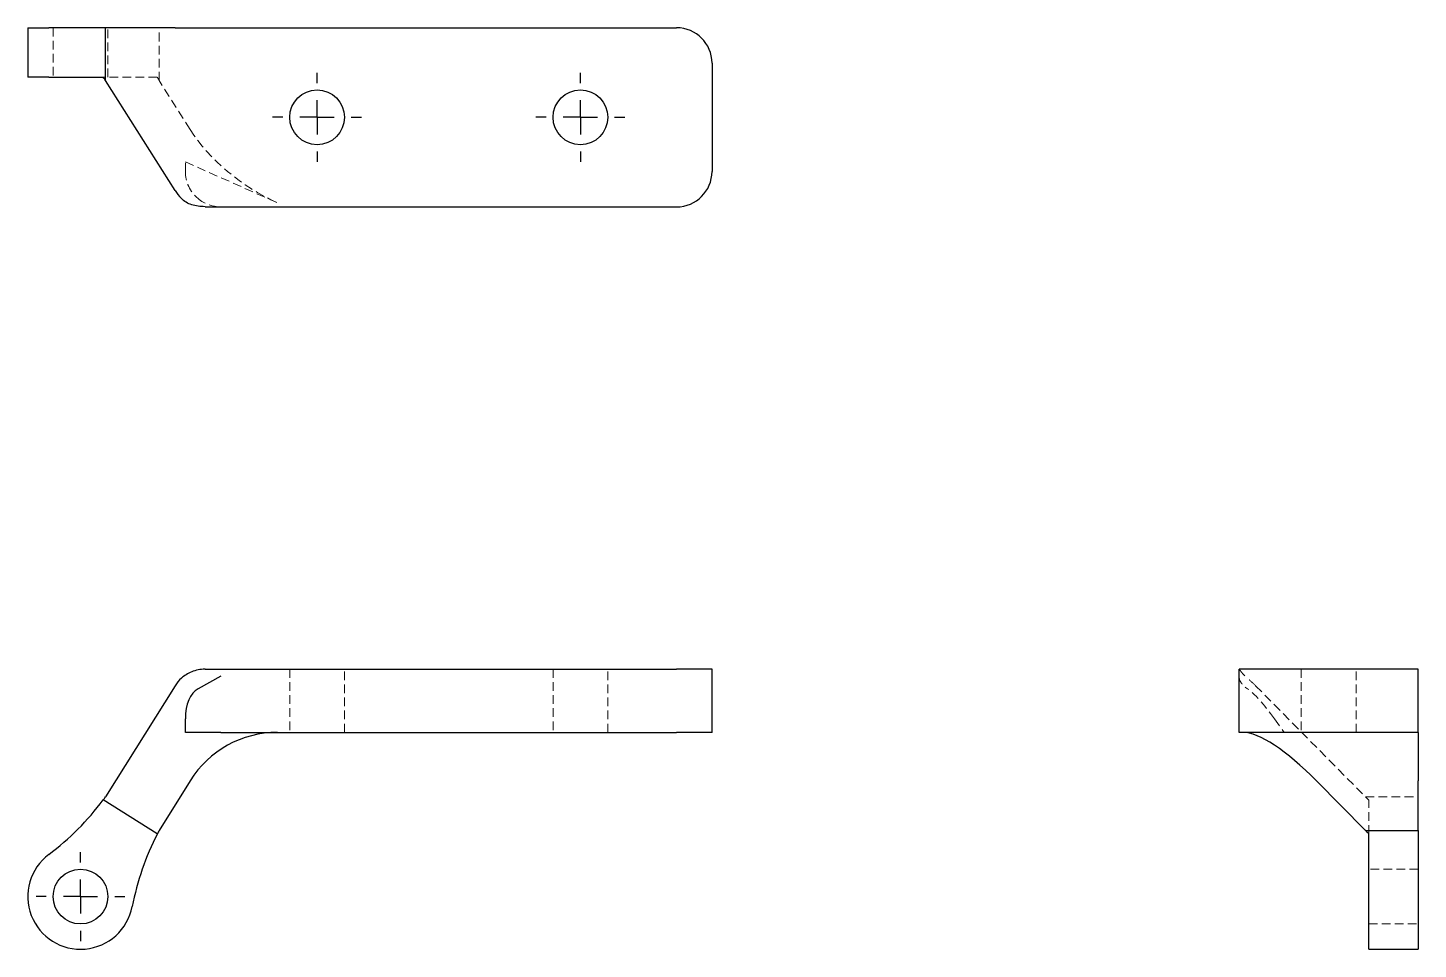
# Model space of a CAD drawing. Header units: millimetres. Extents: x 33 to 236, y 37 to 171.
import ezdxf

# ---------------------------------------------------------------- set-up
doc = ezdxf.new("R2010")
doc.units = ezdxf.units.MM
doc.linetypes.add('HIDDEN', pattern=[1.905, 1.27, -0.635])
doc.layers.add('10', color=7, linetype='Continuous')

# ---------------------------------------------------------------- blocks, each defined once
blk = doc.blocks.new('SW_CENTERMARKSYMBOL_0')
at = {"layer": '10', "color": 0}
for p, q in [((0, 5), (0, 6.5)), ((0, 0), (0, 2.5)), ((-5, 0), (-6.5, 0)), ((0, 0), (-2.5, 0)), ((0, 0), (0, -2.5)), ((0, 0), (2.5, 0)), ((5, 0), (6.5, 0)), ((0, -5), (0, -6.5))]:
    blk.add_line(p, q, dxfattribs=at)
blk = doc.blocks.new('SW_CENTERMARKSYMBOL_1')
at = {"layer": '10', "color": 0}
for p, q in [((0, 5), (0, 6.5)), ((0, 0), (0, 2.5)), ((-5, 0), (-6.5, 0)), ((0, 0), (-2.5, 0)), ((0, 0), (0, -2.5)), ((0, 0), (2.5, 0)), ((5, 0), (6.5, 0)), ((0, -5), (0, -6.5))]:
    blk.add_line(p, q, dxfattribs=at)
blk = doc.blocks.new('SW_CENTERMARKSYMBOL_2')
at = {"layer": '10', "color": 0}
for p, q in [((0, 5), (0, 6.5)), ((0, 0), (0, 2.5)), ((-5, 0), (-6.5, 0)), ((0, 0), (-2.5, 0)), ((0, 0), (0, -2.5)), ((0, 0), (2.5, 0)), ((5, 0), (6.5, 0)), ((0, -5), (0, -6.5))]:
    blk.add_line(p, q, dxfattribs=at)

msp = doc.modelspace()

# ---------------------------------------------------------------- linework, layer by layer
at = {"color": 7, "linetype": 'Continuous', "lineweight": 25}
for p, q in [((33, 171.21), (33, 163.98)), ((33, 171.21), (36.07, 171.21)), ((44.36, 171.21), (36.07, 171.21)), ((44.36, 163.52), (44.36, 171.21)), ((54.52, 171.21), (44.36, 171.21)), ((54.52, 171.21), (58.9, 171.21)), ((58.9, 171.21), (127.83, 171.21)), ((133, 166.05), (133, 150.21)), ((36.07, 163.98), (33, 163.98)), ((36.07, 163.98), (44.03, 163.98)), ((54.52, 147.45), (44.36, 163.52)), ((59.58, 145.05), (127.83, 145.05)), ((58.9, 77.46), (59.58, 77.46)), ((59.58, 77.46), (127.83, 77.46)), ((133, 77.46), (127.83, 77.46)), ((133, 68.23), (133, 77.46)), ((210.05, 68.23), (210.05, 77.46)), ((215.21, 77.46), (210.05, 77.46)), ((231.05, 77.46), (215.21, 77.46)), ((236.21, 77.46), (231.05, 77.46)), ((236.21, 68.23), (236.21, 77.46)), ((61.2, 76.45), (57.89, 74.61)), ((54.52, 75.04), (44.36, 58.79)), ((56.04, 68.23), (56.04, 70.2)), ((61.2, 68.23), (56.04, 68.23)), ((61.2, 68.23), (127.83, 68.23)), ((133, 68.23), (127.83, 68.23)), ((215.21, 68.23), (210.05, 68.23)), ((231.05, 68.23), (215.21, 68.23)), ((236.21, 68.23), (231.05, 68.23)), ((236.21, 68.23), (236.21, 61.16)), ((56.73, 61.16), (52.19, 53.89)), ((221.33, 61.16), (228.52, 53.89)), ((236.21, 53.89), (236.21, 61.16)), ((51.93, 53.4), (44.03, 58.35)), ((228.52, 53.89), (236.21, 53.89)), ((228.98, 42.77), (228.98, 53.4)), ((236.21, 53.89), (236.21, 42.77)), ((228.98, 36.54), (228.98, 42.77)), ((236.21, 42.77), (236.21, 36.54)), ((228.98, 36.54), (236.21, 36.54))]:
    msp.add_line(p, q, dxfattribs=at)
at = {"color": 7, "linetype": 'HIDDEN', "lineweight": 18}
for p, q in [((36.69, 171.21), (36.69, 163.98)), ((44.7, 163.98), (44.7, 171.21)), ((52.19, 163.52), (52.19, 171.21)), ((51.93, 163.98), (44.03, 163.98)), ((56.73, 156.33), (52.19, 163.52)), ((56.04, 150.21), (56.04, 151.61)), ((56.04, 151.61), (69.49, 145.63)), ((71.28, 77.46), (71.28, 68.23)), ((79.28, 68.23), (79.28, 77.46)), ((109.76, 77.46), (109.76, 68.23)), ((117.76, 68.23), (117.76, 77.46)), ((219.13, 77.46), (219.13, 68.23)), ((227.13, 68.23), (227.13, 77.46)), ((212.45, 75.04), (228.52, 58.79)), ((215.21, 70.2), (216.61, 68.23)), ((228.52, 58.79), (236.21, 58.79)), ((228.98, 53.4), (228.98, 58.35)), ((236.21, 48.23), (228.98, 48.23)), ((228.98, 40.23), (236.21, 40.23))]:
    msp.add_line(p, q, dxfattribs=at)
at = {"color": 7, "linetype": 'Continuous', "lineweight": 25}
for centre in [(75.28, 158.13), (113.76, 158.13), (40.7, 44.23)]:
    msp.add_circle(centre, 4, dxfattribs=at)
for centre, radius, start, end in [((127.83, 166.05), 5.17, 0, 90), ((127.83, 150.21), 5.17, 270, 0), ((58.9, 72.3), 5.17, 131.9958, 147.9706), ((69.49, 53.18), 15.05, 90, 147.9706), ((12.14, 82.25), 39.85, 306.907, 323.1439), ((12.14, 82.25), 39.85, 323.1439, 323.9379), ((87.38, 35.19), 39.85, 152.7974, 169.0343), ((87.38, 35.19), 39.85, 152.0034, 152.7974), ((40.7, 44.23), 7.7, 126.907, 349.0343)]:
    msp.add_arc(centre, radius, start, end, dxfattribs=at)
at = {"color": 7, "linetype": 'HIDDEN', "lineweight": 18}
for start, end in [(180, 230.0166), (230.0166, 270)]:
    msp.add_arc((61.2, 150.21), 5.17, start, end, dxfattribs=at)
at = {"color": 7, "linetype": 'Continuous', "lineweight": 25}
for centre, major_axis, ratio, start_param, end_param in [((12.14, 161.17), (37.15, -26.77), 0.538402, 0.999487, 1.013346), ((58.9, 147.45), (4.82, -3.47), 0.538402, 4.070695, 4.349508), ((59.58, 150.21), (-9.74, 0), 0.530354, 1.500735, 1.570796), ((61.2, 66.97), (-3.02, 7.78), 0.538402, 0.073438, 0.946392), ((221.33, 53.18), (-11.92, 14.67), 0.281867, 5.046178, 6.057956), ((226.17, 35.19), (-31.58, 38.85), 0.281867, 4.961935, 4.975793)]:
    msp.add_ellipse(centre, major_axis=major_axis, ratio=ratio, start_param=start_param, end_param=end_param, dxfattribs=at)
at = {"color": 7, "linetype": 'HIDDEN', "lineweight": 18}
for centre, major_axis, ratio, start_param, end_param in [((87.38, 161.17), (37.15, -26.77), 0.538402, 3.986452, 4.00031), ((69.49, 156.33), (14.03, -10.11), 0.538402, 4.070695, 5.082474), ((215.21, 76.45), (5.17, 0), 0.553974, 3.141593, 3.839434), ((212.45, 72.3), (-4.09, 5.03), 0.281867, 5.046178, 5.324991), ((215.21, 66.97), (-4.94, 7.89), 0.192525, 5.011061, 5.884015), ((226.17, 82.25), (-31.58, 38.85), 0.281867, 1.97497, 1.988828)]:
    msp.add_ellipse(centre, major_axis=major_axis, ratio=ratio, start_param=start_param, end_param=end_param, dxfattribs=at)
at = {"color": 7, "linetype": 'Continuous', "lineweight": 25}
for points in [[(58.9, 145.06), (58.56, 145.07), (58.23, 145.1), (57.57, 145.18), (57.25, 145.25), (56.66, 145.43), (56.38, 145.55), (55.87, 145.86), (55.64, 146.04), (55.44, 146.25)], [(58.9, 77.46), (58.56, 77.46), (58.23, 77.43), (57.57, 77.3), (57.25, 77.2), (56.66, 76.96), (56.38, 76.82), (55.87, 76.49), (55.64, 76.32), (55.44, 76.14)]]:
    msp.add_open_spline(points, degree=3, knots=[0, 0, 0, 0, 0.25, 0.25, 0.5, 0.5, 0.75, 0.75, 1, 1, 1, 1], dxfattribs=at)
at = {"color": 7, "linetype": 'HIDDEN', "lineweight": 18}
msp.add_open_spline([(210.06, 77.46), (210.07, 77.46), (210.1, 77.43), (210.18, 77.3), (210.25, 77.2), (210.43, 76.96), (210.55, 76.82), (210.86, 76.49), (211.04, 76.32), (211.25, 76.14)], degree=3, knots=[0, 0, 0, 0, 0.25, 0.25, 0.5, 0.5, 0.75, 0.75, 1, 1, 1, 1], dxfattribs=at)

# ---------------------------------------------------------------- block references
at = {"layer": '10'}
for name, p in [('SW_CENTERMARKSYMBOL_1', (75.28, 158.13)), ('SW_CENTERMARKSYMBOL_2', (113.76, 158.13)), ('SW_CENTERMARKSYMBOL_0', (40.7, 44.23))]:
    msp.add_blockref(name, p, dxfattribs=at)

doc.saveas('drawing.dxf')
